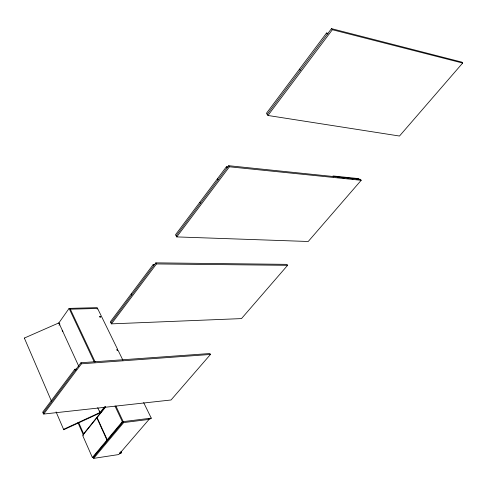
<?xml version="1.0" encoding="UTF-8"?>
<svg xmlns="http://www.w3.org/2000/svg" width="487" height="487" viewBox="0 0 487 487"><rect width="100%" height="100%" fill="white"/><g stroke="black" fill="none" stroke-linecap="round" stroke-linejoin="round"><path stroke-width="0.73" d="M117.172 350.104L117.665 349.471L97.199 307.65L69.087 308.399L58.903 322.893L24.35 338.069L51.476 401.197M59.037 325.237L59.907 324.007M97.12 309.093L97.589 308.454L70.335 309.19M76.337 369.128L74.828 369.243L42.673 412.197L43.106 413.238L80.964 362.748L209.94 353.519L210.451 354.457L171.047 399.985L43.714 414.053L43.276 413.013M154.616 264.691L153.107 264.678L110.397 321.73L111.45 323.867L241.491 318.595L287.598 265.318L286.989 264.362L155.864 262.858L110.92 322.796M227.886 166.95L226.382 166.798L175.521 234.74L176.763 236.907L308.222 241.491L361.184 180.293L360.471 179.332L228.713 165.708L176.142 235.824M328.013 33.378L326.54 33.006L266.432 113.301L267.96 115.474L399.492 136.031L462.65 63.06L461.792 62.099L331.489 28.642L267.193 114.384M43.714 414.053L81.451 363.807L210.451 354.457M111.45 323.867L156.455 263.942L287.598 265.318M176.763 236.907L229.414 166.798L361.184 180.293M267.96 115.474L332.365 29.719L462.65 63.06M97.71 407.71L99.969 412.556L104.717 406.669M83.137 434.416L105.563 406.608M97.735 417.749L96.858 417.852L82.662 435.445L92.372 457.5L93.254 457.366L123.205 421.632L151.268 418.138L143.677 402.627M105.655 406.955L97.108 417.548L107.201 439.755L108.09 439.627L123.211 421.541L122.322 421.657L107.201 439.755M92.372 457.5L106.945 440.059L107.828 439.938L93.254 457.366L93.693 458.358L118.804 454.541L149.034 419.404L148.584 418.473M93.693 458.358L123.655 422.582L149.034 419.404M120.916 451.266L121.549 452.642L121.05 453.22L119.546 453.452M151.268 418.138L150.733 418.765L148.517 419.039M63.742 429.741L100.066 412.964L99.92 412.538L63.56 429.327L63.742 429.741L56.078 411.911M119.297 452.983L121.549 452.642M99.969 412.556L100.846 412.459M117.665 349.471L116.734 349.526L117.197 350.47L118.122 350.409L122.931 360.234M337.467 177.329L338.976 177.481M342.732 177.871L344.242 178.023M347.249 178.333L348.753 178.486M351.76 178.796L353.264 178.954M357.026 179.338L358.529 179.496M99.61 316.818L99.999 316.952M100.085 316.94C102.069 317.025 98.587 315.326 100.279 317.274M331.489 28.642L332.365 29.719M326.54 33.006L327.404 34.09M299.456 69.191L300.272 70.274M359.284 179.575L358.572 178.607L332.998 175.953L333.711 176.939M228.713 165.708L229.414 166.798M226.382 166.798L227.082 167.881M217.385 178.814L218.073 179.898M199.81 202.294L200.467 203.377M155.864 262.858L156.455 263.942M153.107 264.678L153.691 265.756M131.21 293.923L131.764 295M69.951 308.374L95.16 361.987M115.894 405.981L123.655 422.582M69.087 308.399L94.259 361.999M115.005 406.079L122.322 421.657M80.964 362.748L81.451 363.807M99.464 410.943L100.407 413.006M78.803 366.346L58.866 322.875L59.037 323.362M62.196 330.253L62.829 331.629M99.439 411.588L100.066 412.964M74.828 369.243L75.308 370.297M96.858 417.852L106.945 440.059M78.717 422.71L83.618 433.82M77.932 422.613L83.539 435.329M24.35 338.069L24.557 338.544"/></g></svg>
